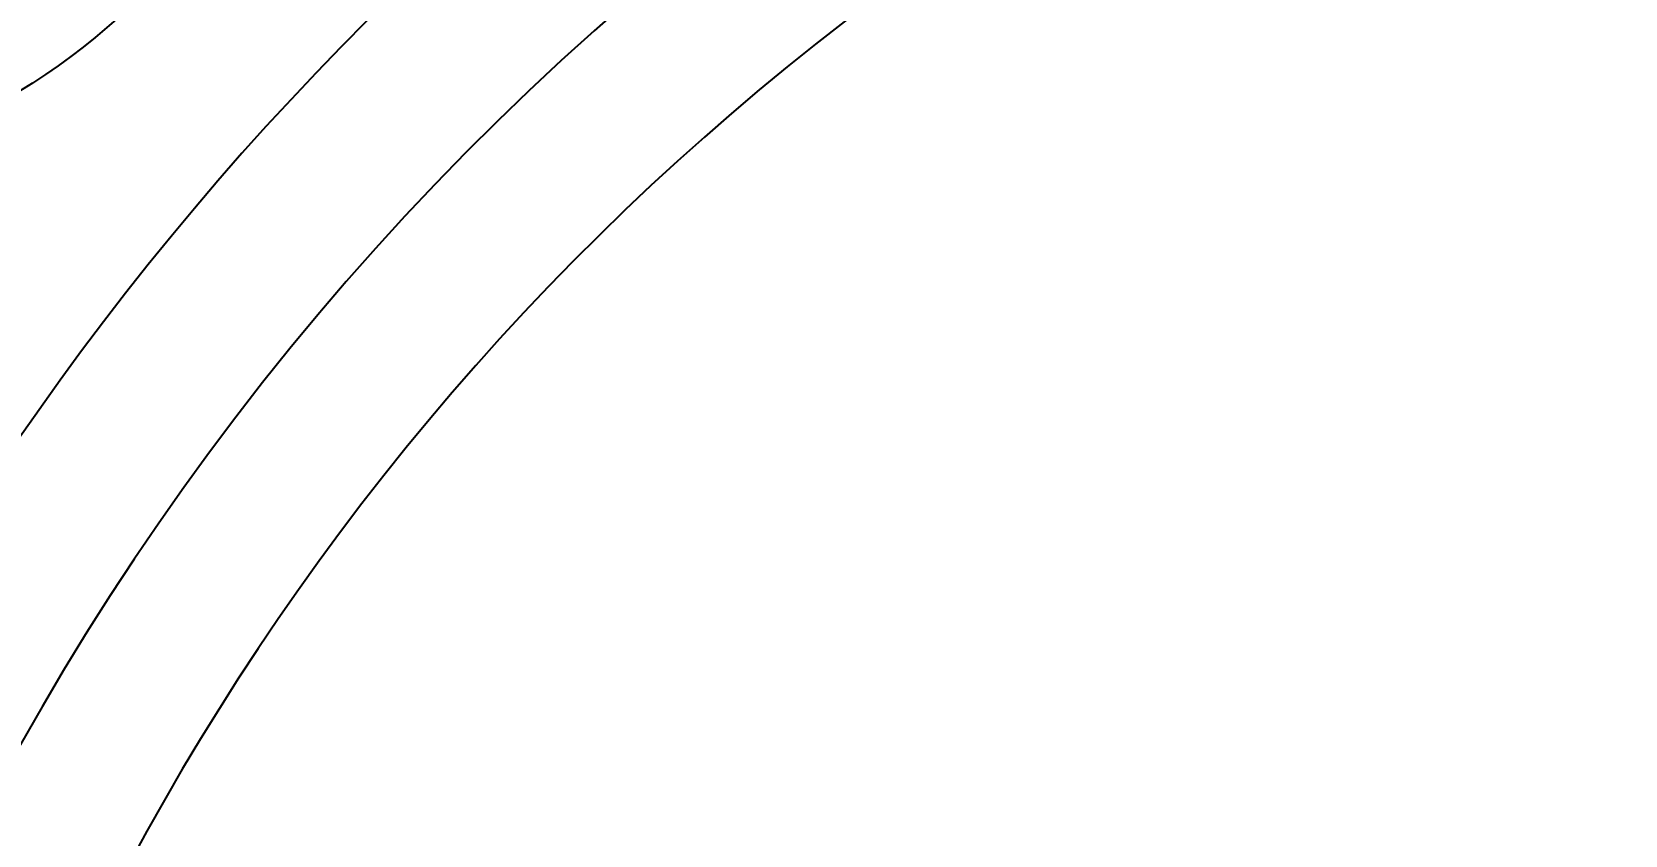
# Model space of a CAD drawing. Extents: x 4438 to 384502, y -178203 to -21188.
# Drawn here: x 374394.5 to 374482.8, y -173414.2 to -173369.6 of the extents above; entities that cross this region are included whole.
import ezdxf

# ---------------------------------------------------------------- set-up
doc = ezdxf.new("R2010")
doc.units = 0
doc.header["$LTSCALE"] = 8
doc.header["$MEASUREMENT"] = 0
doc.layers.get('0').update_dxf_attribs({"linetype": 'CONTINUOUS'})
doc.layers.get('DEFPOINTS').update_dxf_attribs({"linetype": 'CONTINUOUS'})
doc.layers.add('PL', color=5, linetype='CONTINUOUS')
doc.styles.add('DFT', font='simplex', dxfattribs={"width": 0.67, "bigfont": 'dft'})
doc.dimstyles.new('INTE$0', dxfattribs={"dimscale": 5, "dimtxt": 4, "dimasz": 3, "dimexe": 3, "dimexo": 0, "dimgap": 1, "dimtad": 1, "dimdec": 3, "dimdsep": 46, "dimtxsty": 'DFT', "dimcen": 0, "dimclrd": 3, "dimclre": 3, "dimclrt": 6, "dimadec": 0, "dimazin": 0, "dimtfac": 1, "dimtdec": 3, "dimtix": 1, "dimtmove": 1, "dimatfit": 0, "dimfxl": 0, "dimtolj": 1, "dimtzin": 0, "dimarcsym": 0})

# ---------------------------------------------------------------- blocks, each defined once
blk = doc.blocks.new('*D72')
at = {"color": 3, "lineweight": -2}
for p, q in [((374508.814, -173265.484), (374226.013, -173265.484)), ((374241.013, -173295.484), (374241.013, -173672.626)), ((374531.99, -173702.626), (374226.013, -173702.626))]:
    blk.add_line(p, q, dxfattribs=at)
at = {"color": 3}
for points in [[(374246.013, -173295.484), (374236.013, -173295.484), (374241.013, -173265.484)], [(374236.013, -173672.626), (374246.013, -173672.626), (374241.013, -173702.626)]]:
    blk.add_solid(points, dxfattribs=at)
at = {"layer": 'DEFPOINTS', "color": 0}
for p in [(374508.814, -173265.484), (374241.013, -173702.626), (374531.99, -173702.626)]:
    blk.add_point(p, dxfattribs=at)
at = {"color": 6, "insert": (374201.727, -173484.055), "char_height": 45, "attachment_point": 5, "rotation": 90, "style": 'DFT'}
blk.add_mtext('\\A1;27.99"', dxfattribs=at)

msp = doc.modelspace()

# ---------------------------------------------------------------- linework, layer by layer
at = {"layer": 'PL', "ltscale": 0.5}
msp.add_circle((374375.289, -173342.412), 35.637, dxfattribs=at)
at = {"layer": 'PL', "color": 7, "ltscale": 0.5}
for centre, radius, start, end in [((374527.882, -173484.222), 162.698, 126.28314, 217.56439), ((374527.882, -173484.222), 153.659, 126.18886, 242.37902), ((374527.985, -173484.354), 145.355, 125.11937, 175.36039)]:
    msp.add_arc(centre, radius, start, end, dxfattribs=at)

# ---------------------------------------------------------------- dimensions: what is measured, and where the dimension line sits
at = {"color": 1}
dim = msp.add_linear_dim(base=(374241.013, -173702.626), p1=(374508.814, -173265.484), p2=(374531.99, -173702.626), angle=90, text='27.99"', dimstyle='INTE$0', override={"dimtxt": 9, "dimasz": 6, "dimgap": 2.5, "dimdec": 2, "dimtdec": 2}, dxfattribs=at)
dim.commit()
dim.dimension.update_dxf_attribs({"geometry": '*D72', "text_midpoint": (374201.727, -173484.055)})

doc.saveas('drawing.dxf')
